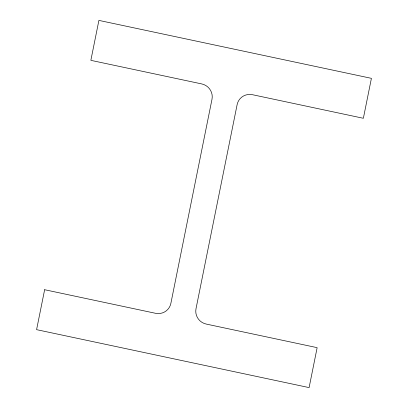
<?xml version="1.0" encoding="UTF-8"?>
<svg xmlns="http://www.w3.org/2000/svg" width="408" height="408" viewBox="0 0 408 408"><rect width="100%" height="100%" fill="white"/><g stroke="black" fill="none" stroke-linecap="round" stroke-linejoin="round"><path stroke-width="0.61" d="M44.635 289.716L36.587 329.659L309.101 387.6L317.149 347.657L206.249 324.074A13.092 12.847 28.9 0 1 196.003 308.744L237.135 104.601A13.092 12.847 28.9 0 1 252.465 94.707L363.365 118.284L371.413 78.341L98.899 20.4L90.851 60.343L201.751 83.926A13.092 12.847 28.9 0 1 211.997 99.256L170.865 303.399A13.092 12.847 28.9 0 1 155.535 313.293L44.635 289.716"/></g></svg>
